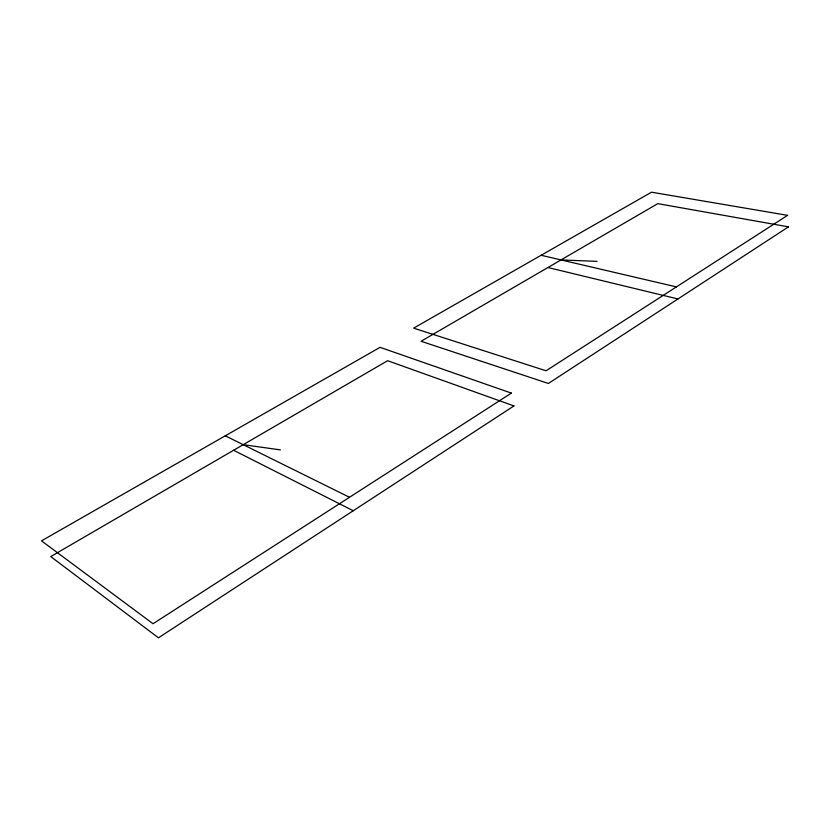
<?xml version="1.0" encoding="UTF-8"?>
<svg xmlns="http://www.w3.org/2000/svg" width="830" height="830" viewBox="0 0 830 830"><rect width="100%" height="100%" fill="white"/><g stroke="black" fill="none" stroke-linecap="round" stroke-linejoin="round"><path stroke-width="1.25" d="M560.976 259.925L597.019 261.357M243.19 444.673L280.416 449.891M541.119 255.277L676.409 286.889M547.925 267.519L677.934 298.966M225.272 435.802L349.503 497.295M233.604 450.265L353.248 510.74M513.936 405.932L158.437 637.814L50.744 556.577L387.641 360.708L513.936 405.932M788.5 226.849L548.391 383.46L421.059 341.275L657.796 203.641L788.5 226.849M511.373 393.109L153.042 623.745L41.5 540.849L380.067 347.334L511.373 393.109M787.577 215.344L546.067 370.782L413.651 328.14L651.509 192.187L787.577 215.344"/></g></svg>
